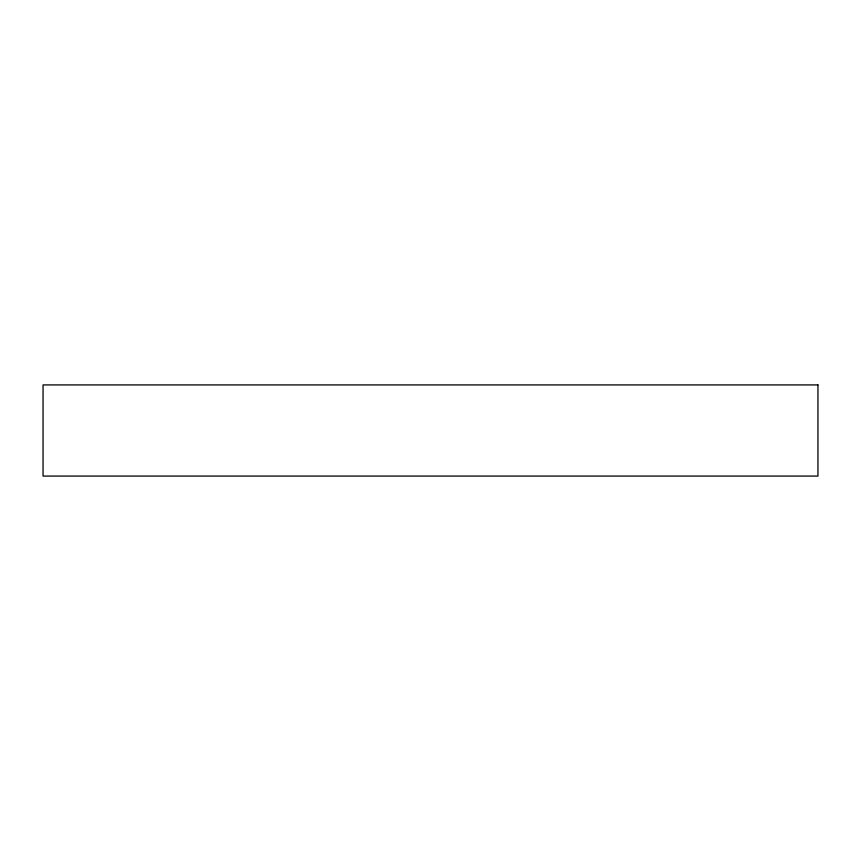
<?xml version="1.0" encoding="UTF-8"?>
<svg xmlns="http://www.w3.org/2000/svg" width="861" height="861" viewBox="0 0 861 861"><rect width="100%" height="100%" fill="white"/><g stroke="black" fill="none" stroke-linecap="round" stroke-linejoin="round"><path stroke-width="1.29" d="M817.95 384.921L43.05 384.921L43.05 476.079L817.95 476.079L817.95 384.921"/></g></svg>
